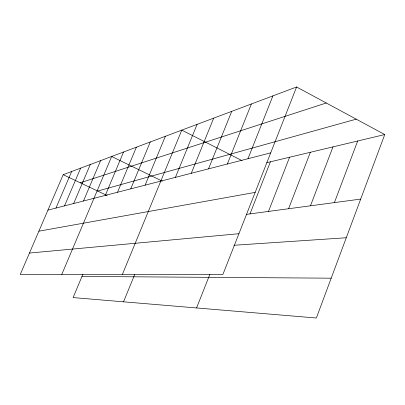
<?xml version="1.0" encoding="UTF-8"?>
<svg xmlns="http://www.w3.org/2000/svg" width="405" height="405" viewBox="0 0 405 405"><rect width="100%" height="100%" fill="white"/><g stroke="black" fill="none" stroke-linecap="round" stroke-linejoin="round"><path stroke-width="0.61" d="M296.587 86.989L222.912 274.438L20.25 274.443L63.185 174.697L296.587 86.989L384.75 134.551L316.356 318.011L73.108 297.584L82.919 274.17M334.414 202.601L357.666 141.006M310.478 205.806L332.966 146.894M288.588 208.737L310.357 152.28M268.49 211.43L289.58 157.231M249.976 213.906L270.424 161.798M247.971 158.719L272.909 95.884M196.572 307.952L209.825 274.438M227.342 164.02L251.383 103.974M208.514 168.86L231.721 111.365M191.271 173.294L213.688 118.139M123.535 301.816L134.723 274.484M175.416 177.37L197.098 124.37M122.381 274.443L181.779 130.132L242.018 160.618M145.122 185.156L165.356 136.303M130.744 188.852L150.28 141.968M117.516 192.253L136.389 147.187M105.295 195.392L123.555 152.007M61.783 274.443L111.658 156.482L162.299 181.136M73.664 203.523L90.29 164.511M83.46 201.007L100.597 160.638M64.516 205.872L80.661 168.131M55.956 208.074L71.645 171.517M80.271 182.792L326.258 102.997M97.686 191.049L356.228 119.166M47.932 210.139L270.687 152.877M266.758 162.673L384.75 134.551M38.87 231.189L255.16 192.385M246.306 214.397L360.693 199.088M29.459 253.054L238.92 233.71M234.044 245.263L346.275 237.755M81.962 276.443L331.204 278.184M63.185 174.697L107.163 195.544"/></g></svg>
